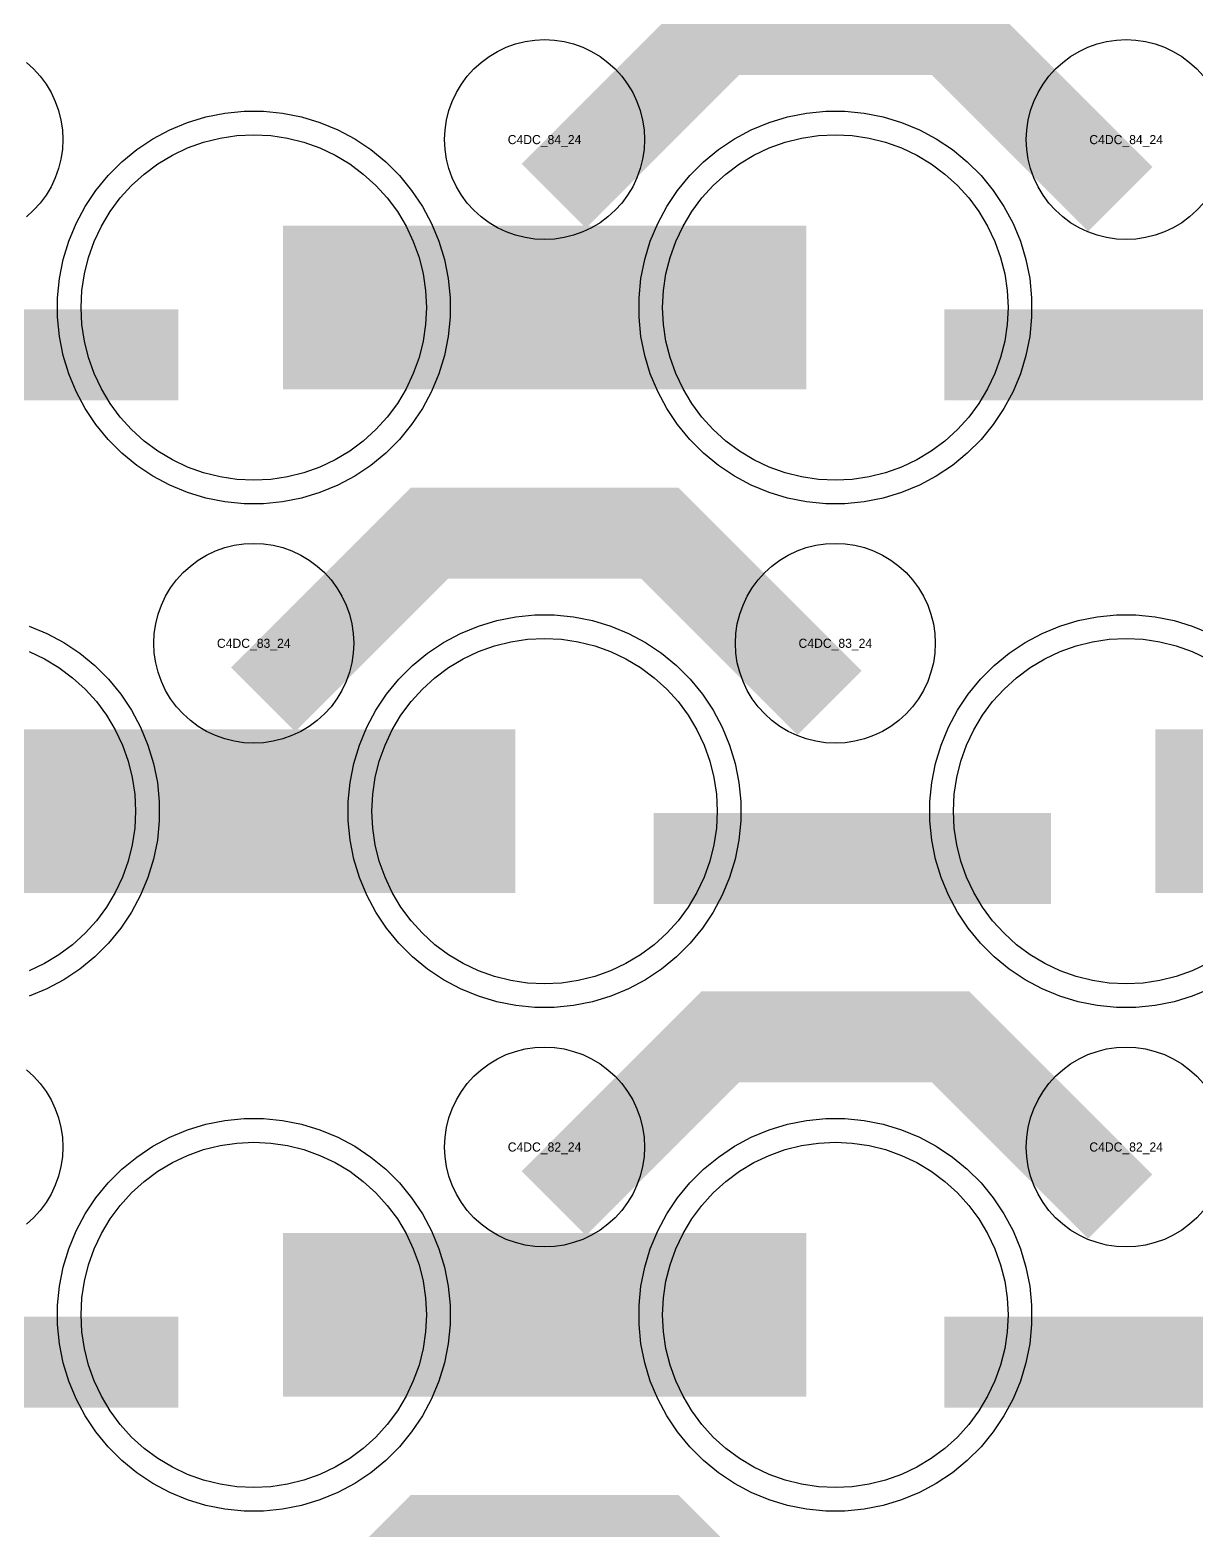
# Model space of a CAD drawing. Extents: x -11880 to 11880, y -14992 to 14992.
# Drawn here: x -4381.5 to -4060.5, y -3536.8 to -3123.9 of the extents above; entities that cross this region are included whole.
import ezdxf
from ezdxf.enums import TextEntityAlignment as Align

# ---------------------------------------------------------------- set-up
doc = ezdxf.new("R2010")
doc.units = 0
doc.header["$MEASUREMENT"] = 0
for name, color, linetype in [('GDS_775_DT_237', 138, 'CONTINUOUS'), ('RDL1_FS', 34, 'CONTINUOUS'), ('RDL_BS', 160, 'CONTINUOUS')]:
    doc.layers.add(name, color=color, linetype=linetype)

msp = doc.modelspace()

# ---------------------------------------------------------------- linework, layer by layer
at = {"layer": 'RDL1_FS'}
for points in [[(-4320, -3247.694), (-4324.657, -3247.465), (-4329.268, -3246.781), (-4333.791, -3245.649), (-4338.181, -3244.077), (-4342.395, -3242.085), (-4346.395, -3239.687), (-4350.14, -3236.909), (-4353.594, -3233.779), (-4356.724, -3230.325), (-4359.502, -3226.58), (-4361.9, -3222.58), (-4363.892, -3218.366), (-4365.464, -3213.976), (-4366.596, -3209.453), (-4367.28, -3204.842), (-4367.509, -3200.185), (-4367.28, -3195.528), (-4366.596, -3190.917), (-4365.464, -3186.394), (-4363.892, -3182.004), (-4361.9, -3177.79), (-4359.502, -3173.79), (-4356.724, -3170.045), (-4353.594, -3166.591), (-4350.14, -3163.461), (-4346.395, -3160.683), (-4342.395, -3158.285), (-4338.181, -3156.293), (-4333.791, -3154.721), (-4329.268, -3153.589), (-4324.657, -3152.905), (-4320, -3152.676), (-4315.343, -3152.905), (-4310.732, -3153.589), (-4306.209, -3154.721), (-4301.819, -3156.293), (-4297.605, -3158.285), (-4293.605, -3160.683), (-4289.86, -3163.461), (-4286.406, -3166.591), (-4283.276, -3170.045), (-4280.498, -3173.79), (-4278.1, -3177.79), (-4276.108, -3182.004), (-4274.536, -3186.394), (-4273.404, -3190.917), (-4272.72, -3195.528), (-4272.491, -3200.185), (-4272.72, -3204.842), (-4273.404, -3209.453), (-4274.536, -3213.976), (-4276.108, -3218.366), (-4278.1, -3222.58), (-4280.498, -3226.58), (-4283.276, -3230.325), (-4286.406, -3233.779), (-4289.86, -3236.909), (-4293.605, -3239.687), (-4297.605, -3242.085), (-4301.819, -3244.077), (-4306.209, -3245.649), (-4310.732, -3246.781), (-4315.343, -3247.465)], [(-4160, -3247.694), (-4164.657, -3247.465), (-4169.268, -3246.781), (-4173.791, -3245.649), (-4178.181, -3244.077), (-4182.395, -3242.085), (-4186.395, -3239.687), (-4190.14, -3236.909), (-4193.594, -3233.779), (-4196.724, -3230.325), (-4199.502, -3226.58), (-4201.9, -3222.58), (-4203.892, -3218.366), (-4205.464, -3213.976), (-4206.596, -3209.453), (-4207.28, -3204.842), (-4207.509, -3200.185), (-4207.28, -3195.528), (-4206.596, -3190.917), (-4205.464, -3186.394), (-4203.892, -3182.004), (-4201.9, -3177.79), (-4199.502, -3173.79), (-4196.724, -3170.045), (-4193.594, -3166.591), (-4190.14, -3163.461), (-4186.395, -3160.683), (-4182.395, -3158.285), (-4178.181, -3156.293), (-4173.791, -3154.721), (-4169.268, -3153.589), (-4164.657, -3152.905), (-4160, -3152.676), (-4155.343, -3152.905), (-4150.732, -3153.589), (-4146.209, -3154.721), (-4141.819, -3156.293), (-4137.605, -3158.285), (-4133.605, -3160.683), (-4129.86, -3163.461), (-4126.406, -3166.591), (-4123.276, -3170.045), (-4120.498, -3173.79), (-4118.1, -3177.79), (-4116.108, -3182.004), (-4114.536, -3186.394), (-4113.404, -3190.917), (-4112.72, -3195.528), (-4112.491, -3200.185), (-4112.72, -3204.842), (-4113.404, -3209.453), (-4114.536, -3213.976), (-4116.108, -3218.366), (-4118.1, -3222.58), (-4120.498, -3226.58), (-4123.276, -3230.325), (-4126.406, -3233.779), (-4129.86, -3236.909), (-4133.605, -3239.687), (-4137.605, -3242.085), (-4141.819, -3244.077), (-4146.209, -3245.649), (-4150.732, -3246.781), (-4155.343, -3247.465)], [(-4240, -3386.254), (-4244.657, -3386.025), (-4249.268, -3385.341), (-4253.791, -3384.209), (-4258.181, -3382.637), (-4262.395, -3380.645), (-4266.395, -3378.247), (-4270.14, -3375.469), (-4273.594, -3372.339), (-4276.724, -3368.885), (-4279.502, -3365.14), (-4281.9, -3361.14), (-4283.892, -3356.926), (-4285.464, -3352.536), (-4286.596, -3348.013), (-4287.28, -3343.402), (-4287.509, -3338.745), (-4287.28, -3334.088), (-4286.596, -3329.477), (-4285.464, -3324.954), (-4283.892, -3320.564), (-4281.9, -3316.35), (-4279.502, -3312.35), (-4276.724, -3308.605), (-4273.594, -3305.151), (-4270.14, -3302.021), (-4266.395, -3299.243), (-4262.395, -3296.845), (-4258.181, -3294.853), (-4253.791, -3293.281), (-4249.268, -3292.149), (-4244.657, -3291.465), (-4240, -3291.236), (-4235.343, -3291.465), (-4230.732, -3292.149), (-4226.209, -3293.281), (-4221.819, -3294.853), (-4217.605, -3296.845), (-4213.605, -3299.243), (-4209.86, -3302.021), (-4206.406, -3305.151), (-4203.276, -3308.605), (-4200.498, -3312.35), (-4198.1, -3316.35), (-4196.108, -3320.564), (-4194.536, -3324.954), (-4193.404, -3329.477), (-4192.72, -3334.088), (-4192.491, -3338.745), (-4192.72, -3343.402), (-4193.404, -3348.013), (-4194.536, -3352.536), (-4196.108, -3356.926), (-4198.1, -3361.14), (-4200.498, -3365.14), (-4203.276, -3368.885), (-4206.406, -3372.339), (-4209.86, -3375.469), (-4213.605, -3378.247), (-4217.605, -3380.645), (-4221.819, -3382.637), (-4226.209, -3384.209), (-4230.732, -3385.341), (-4235.343, -3386.025)], [(-4320, -3524.819), (-4324.657, -3524.59), (-4329.268, -3523.906), (-4333.791, -3522.774), (-4338.181, -3521.202), (-4342.395, -3519.21), (-4346.395, -3516.812), (-4350.14, -3514.034), (-4353.594, -3510.904), (-4356.724, -3507.45), (-4359.502, -3503.705), (-4361.9, -3499.705), (-4363.892, -3495.491), (-4365.464, -3491.101), (-4366.596, -3486.578), (-4367.28, -3481.967), (-4367.509, -3477.31), (-4367.28, -3472.653), (-4366.596, -3468.042), (-4365.464, -3463.519), (-4363.892, -3459.129), (-4361.9, -3454.915), (-4359.502, -3450.915), (-4356.724, -3447.17), (-4353.594, -3443.716), (-4350.14, -3440.586), (-4346.395, -3437.808), (-4342.395, -3435.41), (-4338.181, -3433.418), (-4333.791, -3431.846), (-4329.268, -3430.714), (-4324.657, -3430.03), (-4320, -3429.801), (-4315.343, -3430.03), (-4310.732, -3430.714), (-4306.209, -3431.846), (-4301.819, -3433.418), (-4297.605, -3435.41), (-4293.605, -3437.808), (-4289.86, -3440.586), (-4286.406, -3443.716), (-4283.276, -3447.17), (-4280.498, -3450.915), (-4278.1, -3454.915), (-4276.108, -3459.129), (-4274.536, -3463.519), (-4273.404, -3468.042), (-4272.72, -3472.653), (-4272.491, -3477.31), (-4272.72, -3481.967), (-4273.404, -3486.578), (-4274.536, -3491.101), (-4276.108, -3495.491), (-4278.1, -3499.705), (-4280.498, -3503.705), (-4283.276, -3507.45), (-4286.406, -3510.904), (-4289.86, -3514.034), (-4293.605, -3516.812), (-4297.605, -3519.21), (-4301.819, -3521.202), (-4306.209, -3522.774), (-4310.732, -3523.906), (-4315.343, -3524.59)], [(-4160, -3524.819), (-4164.657, -3524.59), (-4169.268, -3523.906), (-4173.791, -3522.774), (-4178.181, -3521.202), (-4182.395, -3519.21), (-4186.395, -3516.812), (-4190.14, -3514.034), (-4193.594, -3510.904), (-4196.724, -3507.45), (-4199.502, -3503.705), (-4201.9, -3499.705), (-4203.892, -3495.491), (-4205.464, -3491.101), (-4206.596, -3486.578), (-4207.28, -3481.967), (-4207.509, -3477.31), (-4207.28, -3472.653), (-4206.596, -3468.042), (-4205.464, -3463.519), (-4203.892, -3459.129), (-4201.9, -3454.915), (-4199.502, -3450.915), (-4196.724, -3447.17), (-4193.594, -3443.716), (-4190.14, -3440.586), (-4186.395, -3437.808), (-4182.395, -3435.41), (-4178.181, -3433.418), (-4173.791, -3431.846), (-4169.268, -3430.714), (-4164.657, -3430.03), (-4160, -3429.801), (-4155.343, -3430.03), (-4150.732, -3430.714), (-4146.209, -3431.846), (-4141.819, -3433.418), (-4137.605, -3435.41), (-4133.605, -3437.808), (-4129.86, -3440.586), (-4126.406, -3443.716), (-4123.276, -3447.17), (-4120.498, -3450.915), (-4118.1, -3454.915), (-4116.108, -3459.129), (-4114.536, -3463.519), (-4113.404, -3468.042), (-4112.72, -3472.653), (-4112.491, -3477.31), (-4112.72, -3481.967), (-4113.404, -3486.578), (-4114.536, -3491.101), (-4116.108, -3495.491), (-4118.1, -3499.705), (-4120.498, -3503.705), (-4123.276, -3507.45), (-4126.406, -3510.904), (-4129.86, -3514.034), (-4133.605, -3516.812), (-4137.605, -3519.21), (-4141.819, -3521.202), (-4146.209, -3522.774), (-4150.732, -3523.906), (-4155.343, -3524.59)]]:
    msp.add_lwpolyline(points, close=True, dxfattribs=at)
for points in [[(-4311.998, -3200.185, 45, 45, 0), (-4239.998, -3200.185, 45, 45, 0)], [(-4239.998, -3200.185, 45, 45, 0), (-4167.998, -3200.185, 45, 45, 0)], [(-4391.998, -3338.745, 45, 45, 0), (-4319.998, -3338.745, 45, 45, 0)], [(-4319.998, -3338.745, 45, 45, 0), (-4247.998, -3338.745, 45, 45, 0)], [(-4071.998, -3338.745, 45, 45, 0), (-3999.998, -3338.745, 45, 45, 0)], [(-4311.998, -3477.31, 45, 45, 0), (-4239.998, -3477.31, 45, 45, 0)], [(-4239.998, -3477.31, 45, 45, 0), (-4167.998, -3477.31, 45, 45, 0)]]:
    msp.add_lwpolyline(points, format="xyseb", dxfattribs=at)
for points in [[(-4381.819, -3294.853), (-4377.605, -3296.845), (-4373.605, -3299.243), (-4369.86, -3302.021), (-4366.406, -3305.151), (-4363.276, -3308.605), (-4360.498, -3312.35), (-4358.1, -3316.35), (-4356.108, -3320.564), (-4354.536, -3324.954), (-4353.404, -3329.477), (-4352.72, -3334.088), (-4352.491, -3338.745), (-4352.72, -3343.402), (-4353.404, -3348.013), (-4354.536, -3352.536), (-4356.108, -3356.926), (-4358.1, -3361.14), (-4360.498, -3365.14), (-4363.276, -3368.885), (-4366.406, -3372.339), (-4369.86, -3375.469), (-4373.605, -3378.247), (-4377.605, -3380.645), (-4381.819, -3382.637)], [(-4057.605, -3380.645), (-4061.819, -3382.637), (-4066.209, -3384.209), (-4070.732, -3385.341), (-4075.343, -3386.025), (-4080, -3386.254), (-4084.657, -3386.025), (-4089.268, -3385.341), (-4093.791, -3384.209), (-4098.181, -3382.637), (-4102.395, -3380.645), (-4106.395, -3378.247), (-4110.14, -3375.469), (-4113.594, -3372.339), (-4116.724, -3368.885), (-4119.502, -3365.14), (-4121.9, -3361.14), (-4123.892, -3356.926), (-4125.464, -3352.536), (-4126.596, -3348.013), (-4127.28, -3343.402), (-4127.509, -3338.745), (-4127.28, -3334.088), (-4126.596, -3329.477), (-4125.464, -3324.954), (-4123.892, -3320.564), (-4121.9, -3316.35), (-4119.502, -3312.35), (-4116.724, -3308.605), (-4113.594, -3305.151), (-4110.14, -3302.021), (-4106.395, -3299.243), (-4102.395, -3296.845), (-4098.181, -3294.853), (-4093.791, -3293.281), (-4089.268, -3292.149), (-4084.657, -3291.465), (-4080, -3291.236), (-4075.343, -3291.465), (-4070.732, -3292.149), (-4066.209, -3293.281), (-4061.819, -3294.853), (-4057.605, -3296.845)]]:
    msp.add_lwpolyline(points, dxfattribs=at)
at = {"layer": 'RDL_BS'}
for points in [[(-4237.438, -3169.499, 25, 25, 0), (-4191.623, -3123.684, 25, 25, 0), (-4158.07, -3123.684, 25, 25, 0)], [(-4081.599, -3170.398, 25, 25, 0), (-4128.313, -3123.684, 25, 25, 0), (-4158.071, -3123.684, 25, 25, 0)], [(-4449.984, -3213.198, 25, 25, 0), (-4340.719, -3213.198, 25, 25, 0)], [(-4129.984, -3213.198, 25, 25, 0), (-4020.719, -3213.198, 25, 25, 0)], [(-4317.438, -3308.059, 25, 25, 0), (-4271.623, -3262.244, 25, 25, 0), (-4238.07, -3262.244, 25, 25, 0)], [(-4161.599, -3308.958, 25, 25, 0), (-4208.313, -3262.244, 25, 25, 0), (-4238.071, -3262.244, 25, 25, 0)], [(-4209.984, -3351.758, 25, 25, 0), (-4100.719, -3351.758, 25, 25, 0)], [(-4237.438, -3446.624, 25, 25, 0), (-4191.623, -3400.809, 25, 25, 0), (-4158.07, -3400.809, 25, 25, 0)], [(-4081.599, -3447.523, 25, 25, 0), (-4128.313, -3400.809, 25, 25, 0), (-4158.071, -3400.809, 25, 25, 0)], [(-4449.984, -3490.323, 25, 25, 0), (-4340.719, -3490.323, 25, 25, 0)], [(-4129.984, -3490.323, 25, 25, 0), (-4020.719, -3490.323, 25, 25, 0)], [(-4317.438, -3585.189, 25, 25, 0), (-4271.623, -3539.374, 25, 25, 0), (-4238.07, -3539.374, 25, 25, 0)], [(-4161.599, -3586.088, 25, 25, 0), (-4208.313, -3539.374, 25, 25, 0), (-4238.071, -3539.374, 25, 25, 0)]]:
    msp.add_lwpolyline(points, format="xyseb", dxfattribs=at)
for points in [[(-4240, -3181.491), (-4242.693, -3181.359), (-4245.365, -3180.963), (-4247.984, -3180.306), (-4250.519, -3179.399), (-4252.956, -3178.247), (-4255.28, -3176.854), (-4257.443, -3175.251), (-4259.442, -3173.439), (-4261.254, -3171.44), (-4262.857, -3169.277), (-4264.25, -3166.953), (-4265.402, -3164.516), (-4266.309, -3161.981), (-4266.966, -3159.362), (-4267.362, -3156.69), (-4267.494, -3153.997), (-4267.362, -3151.304), (-4266.966, -3148.632), (-4266.309, -3146.013), (-4265.402, -3143.478), (-4264.25, -3141.041), (-4262.857, -3138.717), (-4261.254, -3136.554), (-4259.442, -3134.555), (-4257.443, -3132.743), (-4255.28, -3131.14), (-4252.956, -3129.747), (-4250.519, -3128.595), (-4247.984, -3127.688), (-4245.365, -3127.031), (-4242.693, -3126.635), (-4240, -3126.503), (-4237.307, -3126.635), (-4234.635, -3127.031), (-4232.016, -3127.688), (-4229.481, -3128.595), (-4227.044, -3129.747), (-4224.72, -3131.14), (-4222.557, -3132.743), (-4220.558, -3134.555), (-4218.746, -3136.554), (-4217.143, -3138.717), (-4215.75, -3141.041), (-4214.598, -3143.478), (-4213.691, -3146.013), (-4213.034, -3148.632), (-4212.638, -3151.304), (-4212.506, -3153.997), (-4212.638, -3156.69), (-4213.034, -3159.362), (-4213.691, -3161.981), (-4214.598, -3164.516), (-4215.75, -3166.953), (-4217.143, -3169.277), (-4218.746, -3171.44), (-4220.558, -3173.439), (-4222.557, -3175.251), (-4224.72, -3176.854), (-4227.044, -3178.247), (-4229.481, -3179.399), (-4232.016, -3180.306), (-4234.635, -3180.963), (-4237.307, -3181.359)], [(-4322.644, -3254.185), (-4327.938, -3253.668), (-4333.165, -3252.622), (-4338.205, -3251.091), (-4343.115, -3249.06), (-4347.777, -3246.568), (-4352.191, -3243.621), (-4356.292, -3240.259), (-4360.074, -3236.477), (-4363.436, -3232.376), (-4366.383, -3227.962), (-4368.875, -3223.3), (-4370.906, -3218.39), (-4372.437, -3213.35), (-4373.483, -3208.123), (-4374, -3202.829), (-4374, -3197.541), (-4373.483, -3192.247), (-4372.437, -3187.02), (-4370.906, -3181.98), (-4368.875, -3177.07), (-4366.383, -3172.408), (-4363.436, -3167.994), (-4360.074, -3163.893), (-4356.292, -3160.111), (-4352.191, -3156.749), (-4347.777, -3153.802), (-4343.115, -3151.31), (-4338.205, -3149.279), (-4333.165, -3147.748), (-4327.938, -3146.702), (-4322.644, -3146.185), (-4317.356, -3146.185), (-4312.062, -3146.702), (-4306.835, -3147.748), (-4301.795, -3149.279), (-4296.885, -3151.31), (-4292.223, -3153.802), (-4287.809, -3156.749), (-4283.708, -3160.111), (-4279.926, -3163.893), (-4276.564, -3167.994), (-4273.617, -3172.408), (-4271.125, -3177.07), (-4269.094, -3181.98), (-4267.563, -3187.02), (-4266.517, -3192.247), (-4266, -3197.541), (-4266, -3202.829), (-4266.517, -3208.123), (-4267.563, -3213.35), (-4269.094, -3218.39), (-4271.125, -3223.3), (-4273.617, -3227.962), (-4276.564, -3232.376), (-4279.926, -3236.477), (-4283.708, -3240.259), (-4287.809, -3243.621), (-4292.223, -3246.568), (-4296.885, -3249.06), (-4301.795, -3251.091), (-4306.835, -3252.622), (-4312.062, -3253.668), (-4317.356, -3254.185)], [(-4162.644, -3254.185), (-4167.938, -3253.668), (-4173.165, -3252.622), (-4178.205, -3251.091), (-4183.115, -3249.06), (-4187.777, -3246.568), (-4192.191, -3243.621), (-4196.292, -3240.259), (-4200.074, -3236.477), (-4203.436, -3232.376), (-4206.383, -3227.962), (-4208.875, -3223.3), (-4210.906, -3218.39), (-4212.437, -3213.35), (-4213.483, -3208.123), (-4214, -3202.829), (-4214, -3197.541), (-4213.483, -3192.247), (-4212.437, -3187.02), (-4210.906, -3181.98), (-4208.875, -3177.07), (-4206.383, -3172.408), (-4203.436, -3167.994), (-4200.074, -3163.893), (-4196.292, -3160.111), (-4192.191, -3156.749), (-4187.777, -3153.802), (-4183.115, -3151.31), (-4178.205, -3149.279), (-4173.165, -3147.748), (-4167.938, -3146.702), (-4162.644, -3146.185), (-4157.356, -3146.185), (-4152.062, -3146.702), (-4146.835, -3147.748), (-4141.795, -3149.279), (-4136.885, -3151.31), (-4132.223, -3153.802), (-4127.809, -3156.749), (-4123.708, -3160.111), (-4119.926, -3163.893), (-4116.564, -3167.994), (-4113.617, -3172.408), (-4111.125, -3177.07), (-4109.094, -3181.98), (-4107.563, -3187.02), (-4106.517, -3192.247), (-4106, -3197.541), (-4106, -3202.829), (-4106.517, -3208.123), (-4107.563, -3213.35), (-4109.094, -3218.39), (-4111.125, -3223.3), (-4113.617, -3227.962), (-4116.564, -3232.376), (-4119.926, -3236.477), (-4123.708, -3240.259), (-4127.809, -3243.621), (-4132.223, -3246.568), (-4136.885, -3249.06), (-4141.795, -3251.091), (-4146.835, -3252.622), (-4152.062, -3253.668), (-4157.356, -3254.185)], [(-4320, -3320.051), (-4322.693, -3319.919), (-4325.365, -3319.523), (-4327.984, -3318.866), (-4330.519, -3317.959), (-4332.956, -3316.807), (-4335.28, -3315.414), (-4337.443, -3313.811), (-4339.442, -3311.999), (-4341.254, -3310), (-4342.857, -3307.837), (-4344.25, -3305.513), (-4345.402, -3303.076), (-4346.309, -3300.541), (-4346.966, -3297.922), (-4347.362, -3295.25), (-4347.494, -3292.557), (-4347.362, -3289.864), (-4346.966, -3287.192), (-4346.309, -3284.573), (-4345.402, -3282.038), (-4344.25, -3279.601), (-4342.857, -3277.277), (-4341.254, -3275.114), (-4339.442, -3273.115), (-4337.443, -3271.303), (-4335.28, -3269.7), (-4332.956, -3268.307), (-4330.519, -3267.155), (-4327.984, -3266.248), (-4325.365, -3265.591), (-4322.693, -3265.195), (-4320, -3265.063), (-4317.307, -3265.195), (-4314.635, -3265.591), (-4312.016, -3266.248), (-4309.481, -3267.155), (-4307.044, -3268.307), (-4304.72, -3269.7), (-4302.557, -3271.303), (-4300.558, -3273.115), (-4298.746, -3275.114), (-4297.143, -3277.277), (-4295.75, -3279.601), (-4294.598, -3282.038), (-4293.691, -3284.573), (-4293.034, -3287.192), (-4292.638, -3289.864), (-4292.506, -3292.557), (-4292.638, -3295.25), (-4293.034, -3297.922), (-4293.691, -3300.541), (-4294.598, -3303.076), (-4295.75, -3305.513), (-4297.143, -3307.837), (-4298.746, -3310), (-4300.558, -3311.999), (-4302.557, -3313.811), (-4304.72, -3315.414), (-4307.044, -3316.807), (-4309.481, -3317.959), (-4312.016, -3318.866), (-4314.635, -3319.523), (-4317.307, -3319.919)], [(-4160, -3320.051), (-4162.693, -3319.919), (-4165.365, -3319.523), (-4167.984, -3318.866), (-4170.519, -3317.959), (-4172.956, -3316.807), (-4175.28, -3315.414), (-4177.443, -3313.811), (-4179.442, -3311.999), (-4181.254, -3310), (-4182.857, -3307.837), (-4184.25, -3305.513), (-4185.402, -3303.076), (-4186.309, -3300.541), (-4186.966, -3297.922), (-4187.362, -3295.25), (-4187.494, -3292.557), (-4187.362, -3289.864), (-4186.966, -3287.192), (-4186.309, -3284.573), (-4185.402, -3282.038), (-4184.25, -3279.601), (-4182.857, -3277.277), (-4181.254, -3275.114), (-4179.442, -3273.115), (-4177.443, -3271.303), (-4175.28, -3269.7), (-4172.956, -3268.307), (-4170.519, -3267.155), (-4167.984, -3266.248), (-4165.365, -3265.591), (-4162.693, -3265.195), (-4160, -3265.063), (-4157.307, -3265.195), (-4154.635, -3265.591), (-4152.016, -3266.248), (-4149.481, -3267.155), (-4147.044, -3268.307), (-4144.72, -3269.7), (-4142.557, -3271.303), (-4140.558, -3273.115), (-4138.746, -3275.114), (-4137.143, -3277.277), (-4135.75, -3279.601), (-4134.598, -3282.038), (-4133.691, -3284.573), (-4133.034, -3287.192), (-4132.638, -3289.864), (-4132.506, -3292.557), (-4132.638, -3295.25), (-4133.034, -3297.922), (-4133.691, -3300.541), (-4134.598, -3303.076), (-4135.75, -3305.513), (-4137.143, -3307.837), (-4138.746, -3310), (-4140.558, -3311.999), (-4142.557, -3313.811), (-4144.72, -3315.414), (-4147.044, -3316.807), (-4149.481, -3317.959), (-4152.016, -3318.866), (-4154.635, -3319.523), (-4157.307, -3319.919)], [(-4242.644, -3392.745), (-4247.938, -3392.228), (-4253.165, -3391.182), (-4258.205, -3389.651), (-4263.115, -3387.62), (-4267.777, -3385.128), (-4272.191, -3382.181), (-4276.292, -3378.819), (-4280.074, -3375.037), (-4283.436, -3370.936), (-4286.383, -3366.522), (-4288.875, -3361.86), (-4290.906, -3356.95), (-4292.437, -3351.91), (-4293.483, -3346.683), (-4294, -3341.389), (-4294, -3336.101), (-4293.483, -3330.807), (-4292.437, -3325.58), (-4290.906, -3320.54), (-4288.875, -3315.63), (-4286.383, -3310.968), (-4283.436, -3306.554), (-4280.074, -3302.453), (-4276.292, -3298.671), (-4272.191, -3295.309), (-4267.777, -3292.362), (-4263.115, -3289.87), (-4258.205, -3287.839), (-4253.165, -3286.308), (-4247.938, -3285.262), (-4242.644, -3284.745), (-4237.356, -3284.745), (-4232.062, -3285.262), (-4226.835, -3286.308), (-4221.795, -3287.839), (-4216.885, -3289.87), (-4212.223, -3292.362), (-4207.809, -3295.309), (-4203.708, -3298.671), (-4199.926, -3302.453), (-4196.564, -3306.554), (-4193.617, -3310.968), (-4191.125, -3315.63), (-4189.094, -3320.54), (-4187.563, -3325.58), (-4186.517, -3330.807), (-4186, -3336.101), (-4186, -3341.389), (-4186.517, -3346.683), (-4187.563, -3351.91), (-4189.094, -3356.95), (-4191.125, -3361.86), (-4193.617, -3366.522), (-4196.564, -3370.936), (-4199.926, -3375.037), (-4203.708, -3378.819), (-4207.809, -3382.181), (-4212.223, -3385.128), (-4216.885, -3387.62), (-4221.795, -3389.651), (-4226.835, -3391.182), (-4232.062, -3392.228), (-4237.356, -3392.745)], [(-4240, -3458.616), (-4242.693, -3458.484), (-4245.365, -3458.088), (-4247.984, -3457.431), (-4250.519, -3456.524), (-4252.956, -3455.372), (-4255.28, -3453.979), (-4257.443, -3452.376), (-4259.442, -3450.564), (-4261.254, -3448.565), (-4262.857, -3446.402), (-4264.25, -3444.078), (-4265.402, -3441.641), (-4266.309, -3439.106), (-4266.966, -3436.487), (-4267.362, -3433.815), (-4267.494, -3431.122), (-4267.362, -3428.429), (-4266.966, -3425.757), (-4266.309, -3423.138), (-4265.402, -3420.603), (-4264.25, -3418.166), (-4262.857, -3415.842), (-4261.254, -3413.679), (-4259.442, -3411.68), (-4257.443, -3409.868), (-4255.28, -3408.265), (-4252.956, -3406.872), (-4250.519, -3405.72), (-4247.984, -3404.813), (-4245.365, -3404.156), (-4242.693, -3403.76), (-4240, -3403.628), (-4237.307, -3403.76), (-4234.635, -3404.156), (-4232.016, -3404.813), (-4229.481, -3405.72), (-4227.044, -3406.872), (-4224.72, -3408.265), (-4222.557, -3409.868), (-4220.558, -3411.68), (-4218.746, -3413.679), (-4217.143, -3415.842), (-4215.75, -3418.166), (-4214.598, -3420.603), (-4213.691, -3423.138), (-4213.034, -3425.757), (-4212.638, -3428.429), (-4212.506, -3431.122), (-4212.638, -3433.815), (-4213.034, -3436.487), (-4213.691, -3439.106), (-4214.598, -3441.641), (-4215.75, -3444.078), (-4217.143, -3446.402), (-4218.746, -3448.565), (-4220.558, -3450.564), (-4222.557, -3452.376), (-4224.72, -3453.979), (-4227.044, -3455.372), (-4229.481, -3456.524), (-4232.016, -3457.431), (-4234.635, -3458.088), (-4237.307, -3458.484)], [(-4322.644, -3531.31), (-4327.938, -3530.793), (-4333.165, -3529.747), (-4338.205, -3528.216), (-4343.115, -3526.185), (-4347.777, -3523.693), (-4352.191, -3520.746), (-4356.292, -3517.384), (-4360.074, -3513.602), (-4363.436, -3509.501), (-4366.383, -3505.087), (-4368.875, -3500.425), (-4370.906, -3495.515), (-4372.437, -3490.475), (-4373.483, -3485.248), (-4374, -3479.954), (-4374, -3474.666), (-4373.483, -3469.372), (-4372.437, -3464.145), (-4370.906, -3459.105), (-4368.875, -3454.195), (-4366.383, -3449.533), (-4363.436, -3445.119), (-4360.074, -3441.018), (-4356.292, -3437.236), (-4352.191, -3433.874), (-4347.777, -3430.927), (-4343.115, -3428.435), (-4338.205, -3426.404), (-4333.165, -3424.873), (-4327.938, -3423.827), (-4322.644, -3423.31), (-4317.356, -3423.31), (-4312.062, -3423.827), (-4306.835, -3424.873), (-4301.795, -3426.404), (-4296.885, -3428.435), (-4292.223, -3430.927), (-4287.809, -3433.874), (-4283.708, -3437.236), (-4279.926, -3441.018), (-4276.564, -3445.119), (-4273.617, -3449.533), (-4271.125, -3454.195), (-4269.094, -3459.105), (-4267.563, -3464.145), (-4266.517, -3469.372), (-4266, -3474.666), (-4266, -3479.954), (-4266.517, -3485.248), (-4267.563, -3490.475), (-4269.094, -3495.515), (-4271.125, -3500.425), (-4273.617, -3505.087), (-4276.564, -3509.501), (-4279.926, -3513.602), (-4283.708, -3517.384), (-4287.809, -3520.746), (-4292.223, -3523.693), (-4296.885, -3526.185), (-4301.795, -3528.216), (-4306.835, -3529.747), (-4312.062, -3530.793), (-4317.356, -3531.31)], [(-4162.644, -3531.31), (-4167.938, -3530.793), (-4173.165, -3529.747), (-4178.205, -3528.216), (-4183.115, -3526.185), (-4187.777, -3523.693), (-4192.191, -3520.746), (-4196.292, -3517.384), (-4200.074, -3513.602), (-4203.436, -3509.501), (-4206.383, -3505.087), (-4208.875, -3500.425), (-4210.906, -3495.515), (-4212.437, -3490.475), (-4213.483, -3485.248), (-4214, -3479.954), (-4214, -3474.666), (-4213.483, -3469.372), (-4212.437, -3464.145), (-4210.906, -3459.105), (-4208.875, -3454.195), (-4206.383, -3449.533), (-4203.436, -3445.119), (-4200.074, -3441.018), (-4196.292, -3437.236), (-4192.191, -3433.874), (-4187.777, -3430.927), (-4183.115, -3428.435), (-4178.205, -3426.404), (-4173.165, -3424.873), (-4167.938, -3423.827), (-4162.644, -3423.31), (-4157.356, -3423.31), (-4152.062, -3423.827), (-4146.835, -3424.873), (-4141.795, -3426.404), (-4136.885, -3428.435), (-4132.223, -3430.927), (-4127.809, -3433.874), (-4123.708, -3437.236), (-4119.926, -3441.018), (-4116.564, -3445.119), (-4113.617, -3449.533), (-4111.125, -3454.195), (-4109.094, -3459.105), (-4107.563, -3464.145), (-4106.517, -3469.372), (-4106, -3474.666), (-4106, -3479.954), (-4106.517, -3485.248), (-4107.563, -3490.475), (-4109.094, -3495.515), (-4111.125, -3500.425), (-4113.617, -3505.087), (-4116.564, -3509.501), (-4119.926, -3513.602), (-4123.708, -3517.384), (-4127.809, -3520.746), (-4132.223, -3523.693), (-4136.885, -3526.185), (-4141.795, -3528.216), (-4146.835, -3529.747), (-4152.062, -3530.793), (-4157.356, -3531.31)]]:
    msp.add_lwpolyline(points, close=True, dxfattribs=at)
for points in [[(-4058.746, -3171.44), (-4060.558, -3173.439), (-4062.557, -3175.251), (-4064.72, -3176.854), (-4067.044, -3178.247), (-4069.481, -3179.399), (-4072.016, -3180.306), (-4074.635, -3180.963), (-4077.307, -3181.359), (-4080, -3181.491), (-4082.693, -3181.359), (-4085.365, -3180.963), (-4087.984, -3180.306), (-4090.519, -3179.399), (-4092.956, -3178.247), (-4095.28, -3176.854), (-4097.443, -3175.251), (-4099.442, -3173.439), (-4101.254, -3171.44), (-4102.857, -3169.277), (-4104.25, -3166.953), (-4105.402, -3164.516), (-4106.309, -3161.981), (-4106.966, -3159.362), (-4107.362, -3156.69), (-4107.494, -3153.997), (-4107.362, -3151.304), (-4106.966, -3148.632), (-4106.309, -3146.013), (-4105.402, -3143.478), (-4104.25, -3141.041), (-4102.857, -3138.717), (-4101.254, -3136.554), (-4099.442, -3134.555), (-4097.443, -3132.743), (-4095.28, -3131.14), (-4092.956, -3129.747), (-4090.519, -3128.595), (-4087.984, -3127.688), (-4085.365, -3127.031), (-4082.693, -3126.635), (-4080, -3126.503), (-4077.307, -3126.635), (-4074.635, -3127.031), (-4072.016, -3127.688), (-4069.481, -3128.595), (-4067.044, -3129.747), (-4064.72, -3131.14), (-4062.557, -3132.743), (-4060.558, -3134.555), (-4058.746, -3136.554)], [(-4382.557, -3132.743), (-4380.558, -3134.555), (-4378.746, -3136.554), (-4377.143, -3138.717), (-4375.75, -3141.041), (-4374.598, -3143.478), (-4373.691, -3146.013), (-4373.034, -3148.632), (-4372.638, -3151.304), (-4372.506, -3153.997), (-4372.638, -3156.69), (-4373.034, -3159.362), (-4373.691, -3161.981), (-4374.598, -3164.516), (-4375.75, -3166.953), (-4377.143, -3169.277), (-4378.746, -3171.44), (-4380.558, -3173.439), (-4382.557, -3175.251)], [(-4056.885, -3387.62), (-4061.795, -3389.651), (-4066.835, -3391.182), (-4072.062, -3392.228), (-4077.356, -3392.745), (-4082.644, -3392.745), (-4087.938, -3392.228), (-4093.165, -3391.182), (-4098.205, -3389.651), (-4103.115, -3387.62), (-4107.777, -3385.128), (-4112.191, -3382.181), (-4116.292, -3378.819), (-4120.074, -3375.037), (-4123.436, -3370.936), (-4126.383, -3366.522), (-4128.875, -3361.86), (-4130.906, -3356.95), (-4132.437, -3351.91), (-4133.483, -3346.683), (-4134, -3341.389), (-4134, -3336.101), (-4133.483, -3330.807), (-4132.437, -3325.58), (-4130.906, -3320.54), (-4128.875, -3315.63), (-4126.383, -3310.968), (-4123.436, -3306.554), (-4120.074, -3302.453), (-4116.292, -3298.671), (-4112.191, -3295.309), (-4107.777, -3292.362), (-4103.115, -3289.87), (-4098.205, -3287.839), (-4093.165, -3286.308), (-4087.938, -3285.262), (-4082.644, -3284.745), (-4077.356, -3284.745), (-4072.062, -3285.262), (-4066.835, -3286.308), (-4061.795, -3287.839), (-4056.885, -3289.87)], [(-4381.795, -3287.839), (-4376.885, -3289.87), (-4372.223, -3292.362), (-4367.809, -3295.309), (-4363.708, -3298.671), (-4359.926, -3302.453), (-4356.564, -3306.554), (-4353.617, -3310.968), (-4351.125, -3315.63), (-4349.094, -3320.54), (-4347.563, -3325.58), (-4346.517, -3330.807), (-4346, -3336.101), (-4346, -3341.389), (-4346.517, -3346.683), (-4347.563, -3351.91), (-4349.094, -3356.95), (-4351.125, -3361.86), (-4353.617, -3366.522), (-4356.564, -3370.936), (-4359.926, -3375.037), (-4363.708, -3378.819), (-4367.809, -3382.181), (-4372.223, -3385.128), (-4376.885, -3387.62), (-4381.795, -3389.651)], [(-4058.746, -3448.565), (-4060.558, -3450.564), (-4062.557, -3452.376), (-4064.72, -3453.979), (-4067.044, -3455.372), (-4069.481, -3456.524), (-4072.016, -3457.431), (-4074.635, -3458.088), (-4077.307, -3458.484), (-4080, -3458.616), (-4082.693, -3458.484), (-4085.365, -3458.088), (-4087.984, -3457.431), (-4090.519, -3456.524), (-4092.956, -3455.372), (-4095.28, -3453.979), (-4097.443, -3452.376), (-4099.442, -3450.564), (-4101.254, -3448.565), (-4102.857, -3446.402), (-4104.25, -3444.078), (-4105.402, -3441.641), (-4106.309, -3439.106), (-4106.966, -3436.487), (-4107.362, -3433.815), (-4107.494, -3431.122), (-4107.362, -3428.429), (-4106.966, -3425.757), (-4106.309, -3423.138), (-4105.402, -3420.603), (-4104.25, -3418.166), (-4102.857, -3415.842), (-4101.254, -3413.679), (-4099.442, -3411.68), (-4097.443, -3409.868), (-4095.28, -3408.265), (-4092.956, -3406.872), (-4090.519, -3405.72), (-4087.984, -3404.813), (-4085.365, -3404.156), (-4082.693, -3403.76), (-4080, -3403.628), (-4077.307, -3403.76), (-4074.635, -3404.156), (-4072.016, -3404.813), (-4069.481, -3405.72), (-4067.044, -3406.872), (-4064.72, -3408.265), (-4062.557, -3409.868), (-4060.558, -3411.68), (-4058.746, -3413.679)], [(-4382.557, -3409.868), (-4380.558, -3411.68), (-4378.746, -3413.679), (-4377.143, -3415.842), (-4375.75, -3418.166), (-4374.598, -3420.603), (-4373.691, -3423.138), (-4373.034, -3425.757), (-4372.638, -3428.429), (-4372.506, -3431.122), (-4372.638, -3433.815), (-4373.034, -3436.487), (-4373.691, -3439.106), (-4374.598, -3441.641), (-4375.75, -3444.078), (-4377.143, -3446.402), (-4378.746, -3448.565), (-4380.558, -3450.564), (-4382.557, -3452.376)]]:
    msp.add_lwpolyline(points, dxfattribs=at)

# ---------------------------------------------------------------- texts
at = {"layer": 'GDS_775_DT_237'}
for s, p in [('C4DC_84_24', (-4240, -3153.997)), ('C4DC_84_24', (-4240, -3153.997)), ('C4DC_84_24', (-4080, -3153.997)), ('C4DC_84_24', (-4080, -3153.997)), ('C4DC_83_24', (-4320, -3292.557)), ('C4DC_83_24', (-4320, -3292.557)), ('C4DC_83_24', (-4160, -3292.557)), ('C4DC_83_24', (-4160, -3292.557)), ('C4DC_82_24', (-4240, -3431.122)), ('C4DC_82_24', (-4240, -3431.122)), ('C4DC_82_24', (-4080, -3431.122)), ('C4DC_82_24', (-4080, -3431.122))]:
    msp.add_text(s, height=2.5, dxfattribs=at).set_placement(p, align=Align.MIDDLE_CENTER)

doc.saveas('drawing.dxf')
